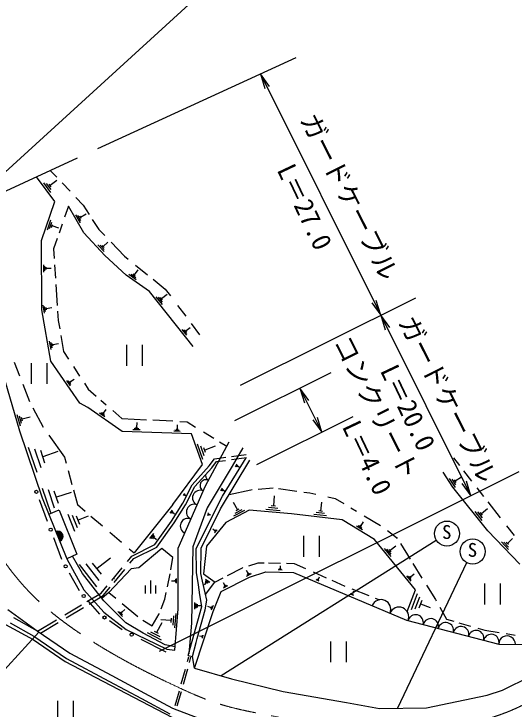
# Model space of a CAD drawing. Units: millimetres, scale not verified. Extents: x 40000 to 680000, y 20000 to 380000.
# Drawn here: x 312280 to 360103, y 251860 to 318364 of the extents above; entities that cross this region are included whole.
import ezdxf
from ezdxf.enums import TextEntityAlignment as Align

# ---------------------------------------------------------------- set-up
doc = ezdxf.new("R2010")
doc.units = ezdxf.units.MM
doc.header["$LTSCALE"] = 1000
doc.linetypes.add('CHAIN', pattern=[18.5, 12, -1.5, 3.5, -1.5])
for name, color, linetype, lineweight in [('M-BGD', 7, 'Continuous', 25), ('M-BMK', 2, 'CHAIN', 13), ('M-BMK-SRVR', 3, 'Continuous', 25), ('M-STR-STR3', 7, 'Continuous', 25), ('M-STR-STRC', 7, 'Continuous', 25)]:
    doc.layers.add(name, color=color, linetype=linetype, lineweight=lineweight)
doc.styles.add('ＭＳ ゴシック', font='')
doc.styles.get('ＭＳ ゴシック').set_extended_font_data('MS Gothic')

# ---------------------------------------------------------------- blocks, each defined once
blk = doc.blocks.new('open_arrow')
at = {"color": 0, "linetype": 'Continuous', "lineweight": -2}
blk.add_lwpolyline([(7.5, 1.25), (0, 0), (7.5, -1.25)], dxfattribs=at)

msp = doc.modelspace()

# ---------------------------------------------------------------- linework, layer by layer
at = {"layer": 'M-BGD'}
for p, q in [((315761, 303387), (316375, 302739)), ((316205, 300417), (314453, 302785)), ((315809, 301292), (315129, 302202)), ((315829, 301552), (315389, 302142)), ((315849, 301812), (315639, 302082)), ((316379, 302422), (315749, 301952)), ((316888, 302198), (317652, 301392)), ((318213, 300799), (318903, 300071)), ((314926, 296682), (316205, 300417)), ((317485, 299968), (317126, 298934)), ((318972, 297408), (317485, 299968)), ((318903, 300071), (319471, 299187)), ((315489, 297712), (315809, 298652)), ((318639, 298382), (318199, 299142)), ((318679, 298582), (318389, 299082)), ((318709, 298782), (318579, 299012)), ((319179, 299202), (318649, 298902)), ((319777, 298710), (320390, 297754)), ((315689, 297832), (315899, 298442)), ((315889, 297942), (315979, 298222)), ((316589, 297862), (315939, 298082)), ((316893, 298263), (316592, 297397)), ((320978, 295264), (318972, 297408)), ((320390, 297754), (320959, 297162)), ((314960, 290041), (314926, 296682)), ((316408, 296867), (316067, 295886)), ((320919, 295622), (320319, 296262)), ((320909, 295822), (320519, 296242)), ((320899, 296022), (320719, 296222)), ((321259, 296542), (320809, 296122)), ((321571, 296524), (322846, 295195)), ((316067, 295886), (316128, 294962)), ((323019, 293361), (320978, 295264)), ((322846, 295195), (323192, 294916)), ((315139, 293672), (315139, 294362)), ((315249, 293792), (315249, 294242)), ((315349, 293912), (315349, 294122)), ((315829, 294022), (315349, 294022)), ((316166, 294374), (316251, 293089)), ((323907, 294340), (325068, 293406)), ((325233, 291805), (323019, 293361)), ((323979, 292922), (323279, 293422)), ((323939, 293122), (323479, 293442)), ((323889, 293312), (323669, 293462)), ((324129, 293882), (323779, 293392)), ((325582, 292992), (326755, 292047)), ((316291, 292469), (316422, 290483)), ((326755, 292047), (327239, 291400)), ((329418, 286548), (325233, 291805)), ((326479, 290562), (325879, 291312)), ((326929, 291532), (326399, 291112)), ((326489, 290782), (326099, 291272)), ((326489, 291002), (326309, 291222)), ((315825, 285130), (314960, 290041)), ((315219, 289742), (315079, 290492)), ((315309, 289892), (315219, 290382)), ((315389, 290042), (315349, 290272)), ((315899, 290252), (315369, 290162)), ((327935, 290469), (328705, 289439)), ((316459, 289918), (316517, 289038)), ((316517, 289038), (316656, 288241)), ((329219, 288752), (330040, 287655)), ((328809, 287632), (328379, 288182)), ((328819, 287792), (328539, 288152)), ((328819, 287952), (328689, 288122)), ((329139, 288342), (328759, 288042)), ((316768, 287595), (317036, 286064)), ((315829, 286262), (315689, 287042)), ((315929, 286422), (315839, 286932)), ((316019, 286572), (315979, 286812)), ((316549, 286792), (315999, 286692)), ((323036, 286706), (323036, 284706)), ((324536, 286706), (324536, 284706)), ((317036, 286064), (317512, 285335)), ((310948, 284818), (312816, 278489)), ((312320, 285045), (312830, 283737)), ((313942, 284965), (313942, 282965)), ((315442, 284965), (315442, 282965)), ((318592, 281118), (315825, 285130)), ((317979, 284621), (318564, 283725)), ((318039, 283402), (317679, 283152)), ((313142, 282937), (313784, 281291)), ((317689, 282772), (317329, 283302)), ((317709, 282922), (317479, 283272)), ((317729, 283072), (317619, 283232)), ((319021, 283028), (319387, 282467)), ((319387, 282467), (320157, 281796)), ((320587, 281422), (321092, 280982)), ((314101, 280683), (315064, 278835)), ((319353, 280703), (318592, 281118)), ((322639, 278420), (319353, 280703)), ((312899, 278942), (312579, 280022)), ((320979, 279822), (320449, 280182)), ((320939, 279962), (320599, 280202)), ((320899, 280102), (320739, 280212)), ((321079, 280532), (320819, 280162)), ((321739, 280418), (322604, 279665)), ((313009, 279182), (312799, 279882)), ((313109, 279412), (313009, 279742)), ((313819, 279802), (313059, 279582)), ((322604, 279665), (324945, 279548)), ((325561, 279517), (327482, 279421)), ((328135, 279388), (328830, 279354)), ((328830, 279354), (329657, 278842)), ((324229, 278672), (323769, 278692)), ((324109, 278782), (323899, 278792)), ((324019, 279282), (324009, 278792)), ((327899, 279042), (327889, 278622)), ((312816, 278489), (314995, 272056)), ((315615, 278059), (317105, 275964)), ((329245, 278178), (322639, 278420)), ((324349, 278562), (323639, 278582)), ((328179, 278422), (327569, 278442)), ((328079, 278522), (327679, 278532)), ((327979, 278612), (327789, 278622)), ((330317, 275272), (329245, 278178)), ((330399, 278384), (331401, 277764)), ((330594, 273232), (332876, 277417)), ((331946, 277427), (332634, 277002)), ((314499, 274482), (313679, 276882)), ((314879, 274942), (314269, 276742)), ((330359, 275752), (329829, 277192)), ((330479, 276082), (330139, 277022)), ((330599, 276412), (330439, 276852)), ((331529, 277002), (330519, 276632)), ((334156, 276863), (333153, 275099)), ((315249, 275402), (314849, 276602)), ((316489, 276492), (315049, 276002)), ((333095, 276037), (334471, 276224)), ((317105, 275964), (317262, 275392)), ((330958, 275133), (331470, 275815)), ((331190, 274942), (331634, 275535)), ((331470, 275815), (332547, 275962)), ((331634, 275535), (332515, 275655)), ((332046, 271018), (334848, 275687)), ((332219, 272229), (334502, 275895)), ((333087, 275733), (334512, 275927)), ((354320, 275895), (354882, 275172)), ((317453, 274696), (317828, 273332)), ((327481, 271433), (330317, 275272)), ((329321, 273325), (330958, 275133)), ((329571, 273154), (331190, 274942)), ((333153, 275099), (330767, 271122)), ((333459, 275042), (333619, 275302)), ((333539, 275042), (333659, 275242)), ((333609, 275042), (333689, 275172)), ((333809, 275012), (333649, 275112)), ((355278, 274662), (356045, 273674)), ((354251, 273093), (353317, 274512)), ((355079, 274062), (354479, 273672)), ((354499, 273072), (353939, 273932)), ((354529, 273312), (354169, 273872)), ((354559, 273542), (354399, 273802)), ((315799, 270622), (315009, 272972)), ((316169, 271082), (315579, 272842)), ((316539, 271532), (316139, 272702)), ((317965, 272835), (318350, 271433)), ((328000, 267248), (330594, 273232)), ((328434, 271551), (329321, 273325)), ((328695, 271403), (329571, 273154)), ((332079, 272732), (332239, 273002)), ((332159, 272732), (332279, 272932)), ((332229, 272732), (332309, 272862)), ((332429, 272702), (332269, 272802)), ((332867, 272385), (334917, 272851)), ((334917, 272851), (335051, 272862)), ((335649, 272910), (337061, 273024)), ((337575, 272954), (339342, 272711)), ((357606, 268908), (354251, 273093)), ((356538, 273040), (357193, 272196)), ((314995, 272056), (317347, 266245)), ((317749, 272592), (316339, 272122)), ((328489, 272292), (328619, 272472)), ((328539, 272292), (328639, 272422)), ((328589, 272282), (328659, 272372)), ((328729, 272252), (328629, 272332)), ((329694, 267214), (332219, 272229)), ((337169, 272262), (337089, 271302)), ((339995, 272622), (340589, 272540)), ((340589, 272540), (341154, 272419)), ((342297, 272174), (343010, 272021)), ((343010, 272021), (343834, 271527)), ((315505, 269794), (314725, 271870)), ((318350, 271433), (319087, 270804)), ((327481, 271433), (323780, 266799)), ((327342, 269845), (328434, 271551)), ((327591, 269677), (328695, 271403)), ((333259, 271642), (333649, 270912)), ((341699, 271642), (341609, 270792)), ((357597, 271677), (358775, 270160)), ((315616, 270521), (316604, 270907)), ((316616, 270878), (318284, 266685)), ((327209, 270612), (327439, 270902)), ((327299, 270602), (327469, 270822)), ((327379, 270592), (327499, 270742)), ((327619, 270522), (327439, 270672)), ((330767, 271122), (329383, 267387)), ((330179, 267248), (332046, 271018)), ((334779, 270880), (332531, 269704)), ((334329, 270872), (333289, 270322)), ((334069, 270932), (333389, 270582)), ((333799, 270992), (333489, 270832)), ((338825, 270534), (334779, 270880)), ((337739, 270832), (336359, 270942)), ((337519, 271062), (336619, 271132)), ((337289, 271282), (336879, 271312)), ((341789, 270772), (341419, 270812)), ((344506, 271124), (345040, 270804)), ((357059, 269912), (356379, 270762)), ((357069, 270162), (356629, 270722)), ((357079, 270412), (356869, 270672)), ((357569, 271022), (356979, 270542)), ((318109, 268862), (317469, 270462)), ((318349, 269192), (317869, 270392)), ((318589, 269522), (318269, 270322)), ((319389, 270302), (318429, 269922)), ((319644, 270329), (320751, 269384)), ((330809, 270382), (330899, 270622)), ((330869, 270392), (330939, 270572)), ((330929, 270402), (330979, 270522)), ((331099, 270412), (330959, 270462)), ((343668, 269981), (338825, 270534)), ((342169, 270352), (340949, 270492)), ((341979, 270562), (341189, 270652)), ((345777, 270361), (347334, 269427)), ((325739, 267594), (327342, 269845)), ((325940, 267359), (327591, 269677)), ((332531, 269704), (330697, 267456)), ((346746, 268078), (343668, 269981)), ((345599, 269022), (345029, 269372)), ((345559, 269172), (345189, 269402)), ((345509, 269322), (345339, 269422)), ((345669, 269772), (345429, 269372)), ((359365, 269401), (360096, 268459)), ((321442, 268795), (322557, 267843)), ((331289, 269112), (331499, 268942)), ((331539, 268982), (331459, 268892)), ((331719, 269022), (331469, 268712)), ((331629, 269002), (331469, 268802)), ((347987, 268937), (348856, 268286)), ((360650, 265726), (357606, 268908)), ((316870, 266161), (316090, 268237)), ((325269, 268192), (325649, 268662)), ((325419, 268182), (325699, 268532)), ((325559, 268162), (325739, 268392)), ((325929, 268052), (325649, 268282)), ((339968, 268421), (339968, 266421)), ((341468, 268421), (341468, 266421)), ((350689, 263271), (346746, 268078)), ((348856, 268286), (348927, 268173)), ((359959, 268182), (359459, 267702)), ((323556, 266502), (325739, 267594)), ((323746, 266262), (325940, 267359)), ((329383, 267387), (329245, 260089)), ((330697, 267456), (330421, 264793)), ((352650, 267987), (332106, 255045)), ((348789, 267452), (348259, 267022)), ((349227, 267695), (350159, 266210)), ((359579, 267132), (358889, 267852)), ((359569, 267362), (359119, 267832)), ((359559, 267592), (359349, 267812)), ((318282, 266691), (317347, 266245)), ((323301, 267207), (323780, 266799)), ((326409, 267214), (324215, 265379)), ((327481, 266349), (326409, 267214)), ((328000, 261438), (328000, 267248)), ((329729, 264931), (329694, 267214)), ((330144, 264827), (330179, 267248)), ((348339, 266452), (347719, 267212)), ((348349, 266682), (347949, 267172)), ((348349, 266902), (348169, 267132)), ((317347, 266245), (318972, 263271)), ((318834, 264827), (317868, 266493)), ((321509, 266302), (320229, 265302)), ((323136, 265995), (323556, 266502)), ((323372, 265809), (323746, 266262)), ((327276, 265195), (327481, 266349)), ((320219, 263562), (318539, 265692)), ((320439, 264162), (319179, 265762)), ((320649, 264762), (319809, 265832)), ((321628, 264172), (322620, 265371)), ((324215, 265379), (323498, 265276)), ((332712, 264639), (334122, 265381)), ((334122, 265381), (334164, 265394)), ((334737, 265576), (335643, 265865)), ((335643, 265865), (336221, 265853)), ((336636, 265845), (337774, 265822)), ((337749, 265552), (337739, 265282)), ((338329, 265810), (339067, 265796)), ((339067, 265796), (340165, 265308)), ((350432, 265775), (351297, 264397)), ((318541, 263159), (317586, 264875)), ((320875, 262233), (318834, 264827)), ((323498, 265276), (321359, 263029)), ((321863, 263984), (322882, 265217)), ((326955, 263549), (327204, 264793)), ((329920, 263734), (329729, 264931)), ((330311, 264101), (330144, 264827)), ((330421, 264793), (331528, 263997)), ((334499, 265142), (334669, 264812)), ((334969, 264792), (334499, 264552)), ((334859, 264822), (334549, 264662)), ((334739, 264852), (334599, 264772)), ((334813, 264481), (336370, 265000)), ((336370, 265000), (338998, 264931)), ((337929, 265162), (337549, 265172)), ((337869, 265222), (337619, 265232)), ((337799, 265282), (337679, 265282)), ((338998, 264931), (349824, 260365)), ((340893, 264984), (342142, 264429)), ((350549, 264762), (350209, 264482)), ((321878, 264343), (321882, 264349)), ((325334, 264176), (325334, 262926)), ((327339, 264132), (327659, 264132)), ((327659, 264202), (327659, 264062)), ((327729, 264282), (327729, 263982)), ((327799, 264362), (327799, 263902)), ((330567, 262986), (330311, 264101)), ((330579, 264052), (330789, 263912)), ((330589, 264172), (330899, 263962)), ((330599, 264292), (331009, 264002)), ((331493, 263997), (332273, 264407)), ((332081, 263098), (334813, 264481)), ((341479, 264102), (341169, 264232)), ((341449, 264172), (341249, 264262)), ((341409, 264242), (341319, 264282)), ((341459, 264482), (341369, 264262)), ((342662, 264198), (343929, 263635)), ((350259, 264112), (349859, 264602)), ((350269, 264262), (350009, 264582)), ((350269, 264402), (350149, 264552)), ((320622, 262955), (321187, 263638)), ((320820, 262724), (321482, 263524)), ((324834, 263676), (324834, 262926)), ((325834, 262926), (325834, 263676)), ((330069, 262802), (329920, 263734)), ((330509, 263732), (330689, 263982)), ((330608, 262808), (331493, 263997)), ((332289, 263962), (332439, 263672)), ((332709, 263642), (332289, 263432)), ((332609, 263672), (332339, 263532)), ((332499, 263702), (332379, 263632)), ((344575, 263373), (346204, 262725)), ((351728, 263711), (352591, 262337)), ((357286, 263873), (357286, 261873)), ((358786, 263873), (358786, 261873)), ((318972, 263271), (320875, 261126)), ((319266, 262141), (320622, 262955)), ((319463, 261909), (320820, 262724)), ((320687, 262471), (321354, 263033)), ((321359, 263029), (322030, 262467)), ((326720, 262371), (326846, 263003)), ((330248, 261680), (330069, 262802)), ((330732, 262268), (330567, 262986)), ((331320, 261196), (332081, 263098)), ((344769, 262712), (344419, 262862)), ((344729, 262792), (344509, 262892)), ((344689, 262872), (344589, 262912)), ((344739, 263132), (344639, 262892)), ((349882, 261195), (350689, 263271)), ((350279, 261382), (350869, 262912)), ((320486, 260942), (319374, 262209)), ((322985, 260123), (320875, 262233)), ((326357, 261465), (326720, 262371)), ((329569, 261432), (329589, 262052)), ((330559, 261368), (330732, 262268)), ((346819, 262481), (347232, 262317)), ((350659, 261462), (351099, 262602)), ((351029, 261532), (351329, 262292)), ((352591, 262337), (352650, 262231)), ((311701, 261377), (314509, 259341)), ((317159, 260877), (318755, 261834)), ((317288, 260604), (318922, 261585)), ((322879, 261402), (322569, 261092)), ((322621, 261972), (324126, 260711)), ((327672, 257484), (328000, 261438)), ((328946, 256982), (330248, 261680)), ((329699, 261512), (329709, 261972)), ((329817, 258600), (330559, 261368)), ((329819, 261582), (329829, 261892)), ((330199, 261732), (329829, 261742)), ((330799, 261712), (331109, 261592)), ((331139, 261652), (331079, 261522)), ((331239, 261712), (331119, 261422)), ((331329, 261762), (331149, 261312)), ((352099, 261552), (351179, 261912)), ((352997, 261606), (353629, 260469)), ((320875, 261126), (323019, 259466)), ((322659, 260732), (322209, 261182)), ((322649, 260882), (322359, 261172)), ((322639, 261022), (322499, 261162)), ((325509, 259812), (326167, 260988)), ((326167, 260988), (326169, 260994)), ((327539, 260782), (327469, 259892)), ((327759, 261002), (327649, 259632)), ((329533, 255789), (331320, 261196)), ((311918, 260119), (314192, 258831)), ((312240, 260625), (314509, 259341)), ((314550, 259311), (316350, 260391)), ((314825, 259126), (316513, 260139)), ((322635, 259441), (321407, 260299)), ((324645, 259120), (322985, 260123)), ((324610, 260365), (325509, 259812)), ((326409, 260122), (325919, 259192)), ((326339, 260432), (327299, 260362)), ((327309, 260562), (327279, 260152)), ((329245, 260089), (328991, 257143)), ((349824, 260365), (358644, 258083)), ((353629, 260469), (354332, 260263)), ((354806, 260125), (355932, 259796)), ((311490, 259950), (314122, 258530)), ((323019, 259466), (326893, 257598)), ((356629, 259592), (357295, 259397)), ((357295, 259397), (358668, 259184)), ((314192, 258831), (317315, 256710)), ((314509, 259341), (317626, 257224)), ((326755, 258013), (324645, 259120)), ((326379, 258442), (325039, 259142)), ((326249, 258762), (325379, 259222)), ((326119, 259082), (325719, 259292)), ((330039, 258882), (330239, 258822)), ((330249, 258862), (330219, 258782)), ((330309, 258902), (330249, 258722)), ((330359, 258932), (330269, 258652)), ((359342, 259080), (360200, 258947)), ((314122, 258530), (317171, 256400)), ((326830, 257292), (324433, 258520)), ((329358, 256886), (329720, 258237)), ((329720, 258237), (329817, 258600)), ((342537, 258342), (342537, 256342)), ((344037, 258342), (344037, 256342)), ((358644, 258083), (363382, 258013)), ((327688, 257806), (326755, 258013)), ((326893, 257598), (327672, 257484)), ((317315, 256710), (321349, 254532)), ((317626, 257224), (321633, 255061)), ((328887, 256417), (329017, 256875)), ((328946, 256982), (329358, 256886)), ((329067, 256316), (329209, 256821)), ((329533, 255789), (329358, 256886)), ((358990, 253656), (365665, 257010)), ((317171, 256400), (327386, 251080)), ((328283, 254268), (328683, 255690)), ((328485, 254248), (328894, 255700)), ((329533, 255789), (333084, 254762)), ((321633, 255061), (324751, 253399)), ((333084, 254762), (338030, 253552)), ((321349, 254532), (324469, 252870)), ((324751, 253399), (327438, 251965)), ((327701, 252200), (328099, 253614)), ((327897, 252160), (328288, 253549)), ((338030, 253552), (344083, 252480)), ((357537, 253206), (358990, 253656)), ((324469, 252870), (327188, 251418)), ((351726, 251995), (357537, 253206)), ((316457, 252650), (316457, 250650)), ((317957, 252650), (317957, 250650)), ((344083, 252480), (347230, 251926)), ((327438, 251965), (329873, 251032)), ((347230, 251926), (351726, 251995))]:
    msp.add_line(p, q, dxfattribs=at)
for centre in [(314433, 272649), (315798, 269016), (317228, 265518), (318958, 262684), (320946, 260620), (323534, 258981)]:
    msp.add_circle(centre, 150, dxfattribs=at)
for centre, radius, start, end in [((331162, 274249), 568, 184.67828, 242.61842), ((330640, 273240), 568, 62.61842, 242.61842), ((330087, 272063), 733, 66.56201, 246.56201), ((329503, 270717), 733, 66.56201, 246.56201), ((328920, 269371), 733, 66.56201, 246.56201), ((316481, 268383), 500, 292.03623, 112.03623), ((316481, 268383), 500, 292.03623, 112.03623), ((316481, 268383), 450, 292.03623, 112.03623), ((316481, 268383), 400, 292.03623, 112.03623), ((316481, 268383), 350, 292.03623, 112.03623), ((316481, 268383), 300, 292.03623, 112.03623), ((316481, 268383), 250, 292.03623, 112.03623), ((316481, 268383), 200, 292.03623, 112.03623), ((316481, 268383), 150, 292.03623, 112.03623), ((316481, 268383), 100, 292.03623, 112.03623), ((316481, 268383), 50, 292.03623, 112.03623), ((347386, 261399), 930, 337.4528, 157.4528), ((349103, 260686), 930, 337.4528, 157.4528), ((350686, 260142), 747, 345.48894, 165.48894), ((352133, 259768), 747, 345.48894, 165.48894), ((353579, 259393), 747, 345.48894, 165.48894), ((355026, 259019), 747, 345.48894, 165.48894), ((356473, 258644), 747, 345.48894, 165.48894), ((357920, 258270), 747, 345.48894, 165.48894), ((359433, 258071), 790, 359.16362, 179.16362)]:
    msp.add_arc(centre, radius, start, end, dxfattribs=at)
msp.add_open_spline([(377488, 255870), (376049, 254732), (374610, 253595), (373136, 252503), (372200, 251808), (371250, 251132), (370276, 250493), (369333, 249875), (368366, 249293), (367415, 248688), (365842, 247689), (364309, 246628), (362783, 245555), (361727, 244812), (360675, 244063), (359684, 243239), (359301, 242921), (358928, 242592), (358554, 242262)], degree=3, knots=[0, 0, 0, 0, 1, 1, 1, 2, 2, 2, 3, 3, 3, 4, 4, 4, 5, 5, 5, 6, 6, 6, 6], dxfattribs=at)
at = {"layer": 'M-BMK'}
msp.add_open_spline([(302118, 289532), (302235, 289204), (302351, 288876), (302464, 288547), (302513, 288405), (302561, 288262), (302609, 288118), (302658, 287975), (302705, 287832), (302753, 287689), (303040, 286830), (303319, 285968), (303585, 285102), (304085, 283469), (304536, 281820), (305041, 280188), (305815, 277683), (306714, 275215), (307735, 272798), (308406, 271207), (309130, 269638), (309992, 268138), (311201, 266033), (312682, 264064), (314433, 262387), (315568, 261299), (316817, 260334), (318110, 259438), (321260, 257254), (324670, 255479), (328157, 253868), (329257, 253360), (330364, 252868), (331506, 252485), (333331, 251872), (335245, 251535), (337148, 251174), (339611, 250708), (342056, 250203), (344538, 249937), (345951, 249785), (347375, 249711), (348798, 249718), (350858, 249729), (352914, 249911), (354950, 250301), (357312, 250753), (359646, 251486), (361721, 252667), (362702, 253225), (363625, 253884), (364560, 254523), (366132, 255598), (367735, 256618), (369329, 257654), (370108, 258161), (370886, 258672), (371671, 259171), (371802, 259254), (371933, 259337), (372067, 259415), (372201, 259493), (372338, 259566), (372474, 259641), (372852, 259849), (373220, 260074), (373588, 260299)], degree=3, knots=[0, 0, 0, 0, 1, 1, 1, 2, 2, 2, 3, 3, 3, 4, 4, 4, 5, 5, 5, 6, 6, 6, 7, 7, 7, 8, 8, 8, 9, 9, 9, 10, 10, 10, 11, 11, 11, 12, 12, 12, 13, 13, 13, 14, 14, 14, 15, 15, 15, 16, 16, 16, 17, 17, 17, 18, 18, 18, 19, 19, 19, 20, 20, 20, 21, 21, 21, 22, 22, 22, 22], dxfattribs=at)
at = {"layer": 'M-BMK-SRVR'}
for p, q in [((320315, 305481), (339261, 314192)), ((306773, 299254), (318372, 304587))]:
    msp.add_line(p, q, dxfattribs=at)
at = {"layer": 'M-STR-STR3'}
for p, q in [((335846, 312622), (347357, 289538)), ((333954, 282855), (350719, 291214)), ((347357, 289538), (355970, 272265)), ((333405, 279474), (342619, 284068)), ((339622, 282574), (341724, 278358)), ((335507, 275258), (344721, 279852)), ((326185, 257413), (360600, 274574)), ((314678, 259226), (296004, 238794))]:
    msp.add_line(p, q, dxfattribs=at)
at = {"layer": 'M-STR-STRC'}
for p, q in [((334098, 323944), (301992, 294582)), ((355565, 265857), (348951, 251953))]:
    msp.add_line(p, q, dxfattribs=at)
for centre in [(353685, 268650), (356141, 266939)]:
    msp.add_circle(centre, 1200, dxfattribs=at)

# ---------------------------------------------------------------- block references
at = {"layer": 'M-STR-STR3', "xscale": 193, "yscale": 193}
for p, rotation in [((335846, 312622), 296.5), ((347357, 289538), 116.5), ((347357, 289538), 296.5), ((339622, 282574), 296.5), ((341724, 278358), 116.5), ((355970, 272265), 116.5)]:
    msp.add_blockref('open_arrow', p, dxfattribs=dict(at, rotation=rotation))

# ---------------------------------------------------------------- texts
at = {"layer": 'M-STR-STR3', "style": 'ＭＳ ゴシック'}
for s, rotation, p in [('ガードケーブル', 296.775, (339110, 308041)), ('L＝27.0', 295.378, (336888, 303223)), ('ガードケーブル', 296.775, (348497, 288671)), ('コンクリート', 296.775, (342267, 286764)), ('L＝20.0', 295.378, (346756, 284023)), ('L＝4.0', 295.378, (343118, 278667))]:
    msp.add_text(s, height=1833, rotation=rotation, dxfattribs=at).set_placement(p, align=Align.BOTTOM_LEFT)
at = {"layer": 'M-STR-STRC', "style": 'ＭＳ ゴシック'}
for p in [(353215, 267742), (355672, 266031)]:
    msp.add_text('S', height=1320, dxfattribs=at).set_placement(p, align=Align.BOTTOM_LEFT)

doc.saveas('drawing.dxf')
